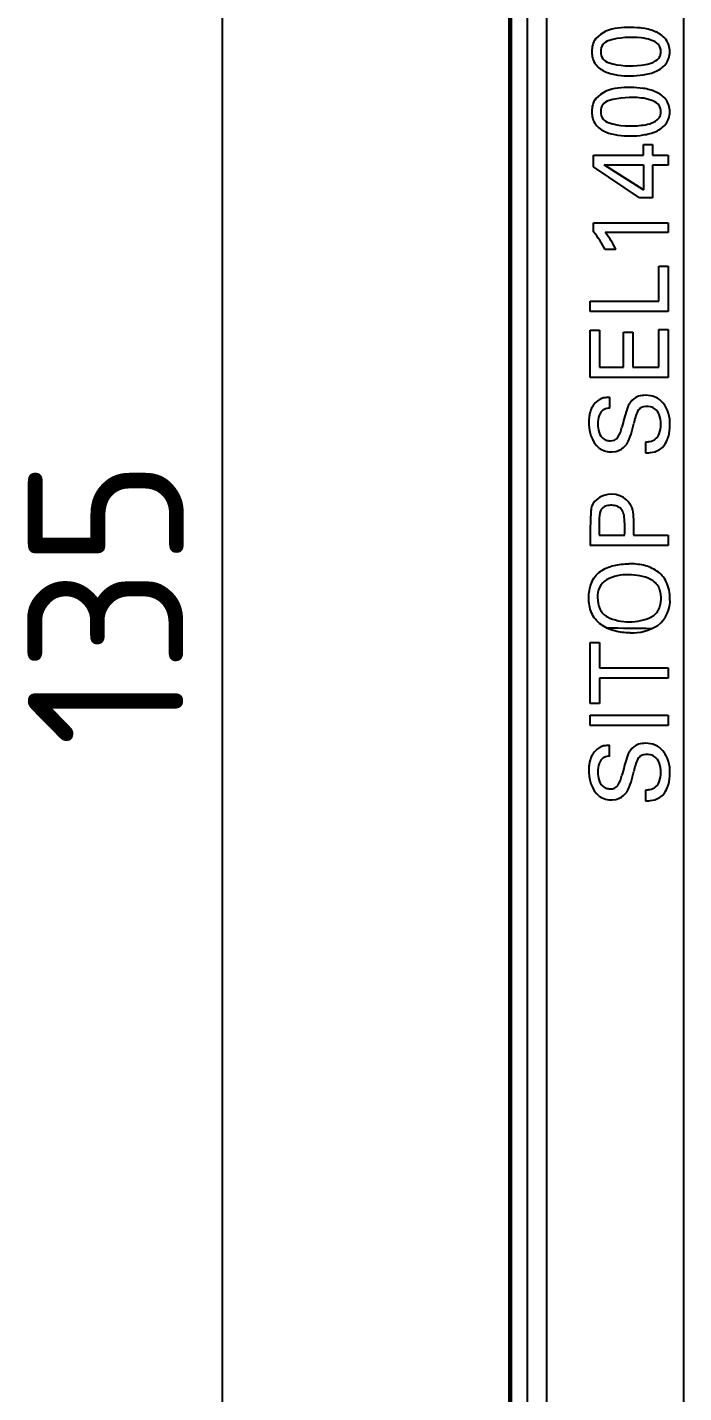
# Model space of a CAD drawing. Header units: millimetres. Extents: x 0 to 420, y 0 to 297.
# Drawn here: x 57.07 to 78.13, y 143.75 to 187.52 of the extents above; entities that cross this region are included whole.
import ezdxf
from ezdxf.enums import TextEntityAlignment as Align

# ---------------------------------------------------------------- set-up
doc = ezdxf.new("R2010")
doc.units = ezdxf.units.MM
doc.layers.add('Default', color=7, linetype='Continuous')
doc.layers.add('DV1_0', color=7, linetype='Continuous')
doc.styles.add('SEACAD_Solid_Edge_ISO', font='seiso.ttf')
doc.dimstyles.new('Siemens', dxfattribs={"dimtxt": 5, "dimasz": 5, "dimexe": 2.5, "dimexo": 0, "dimgap": 2.5, "dimtad": 1, "dimtxsty": 'SEACAD_Solid_Edge_ISO', "dimblk1": '_SE_FILLED', "dimblk2": '_SE_FILLED', "dimsah": 1, "dimcen": 2.5, "dimadec": 1, "dimazin": 0, "dimtfac": 1, "dimtdec": 3, "dimtmove": 0, "dimatfit": 3, "dimfxl": 1, "dimtolj": 1, "dimarcsym": 0})

# ---------------------------------------------------------------- blocks, each defined once
blk = doc.blocks.new('SE')
at = {"layer": 'DV1_0', "color": 7, "linetype": 'Continuous'}
for p, q in [((73.111, 234.256), (73.111, 102.175)), ((72.532, 102.43), (72.532, 234.001)), ((73.732, 207.616), (73.732, 102.416)), ((78.132, 102.416), (78.132, 207.616)), ((75.237, 183.044), (75.237, 183.418)), ((75.237, 183.418), (76.846, 183.418)), ((75.237, 183.044), (75.237, 183.418)), ((75.237, 183.418), (76.846, 183.418)), ((76.846, 183.418), (76.846, 183.755)), ((76.846, 183.755), (77.127, 183.755)), ((76.846, 183.418), (76.846, 183.755)), ((76.846, 183.755), (77.127, 183.755)), ((77.127, 183.755), (77.127, 183.418)), ((77.127, 183.755), (77.127, 183.418)), ((77.127, 183.418), (77.632, 183.418)), ((77.127, 183.418), (77.632, 183.418)), ((77.632, 183.418), (77.632, 183.094)), ((77.632, 183.418), (77.632, 183.094)), ((76.714, 182.048), (75.237, 183.044)), ((76.714, 182.048), (75.237, 183.044)), ((76.714, 182.048), (75.237, 183.044)), ((75.581, 183.104), (76.846, 183.104)), ((76.846, 182.301), (75.581, 183.104)), ((75.581, 183.104), (76.846, 182.301)), ((76.846, 182.301), (75.581, 183.104)), ((75.581, 183.104), (76.846, 183.104)), ((76.846, 183.104), (76.846, 182.301)), ((76.846, 183.104), (76.846, 182.301)), ((77.127, 183.094), (77.127, 182.048)), ((77.632, 183.094), (77.127, 183.094)), ((77.632, 183.094), (77.127, 183.094)), ((77.127, 183.094), (77.127, 182.048)), ((77.127, 182.048), (76.714, 182.048)), ((77.127, 182.048), (76.714, 182.048)), ((75.237, 180.959), (75.237, 181.251)), ((75.237, 181.251), (77.632, 181.251)), ((75.237, 180.959), (75.237, 181.251)), ((75.237, 181.251), (77.632, 181.251)), ((77.632, 181.251), (77.632, 180.937)), ((77.632, 181.251), (77.632, 180.937)), ((77.632, 180.937), (75.613, 180.937)), ((77.632, 180.937), (75.613, 180.937)), ((75.959, 180.396), (75.612, 180.396)), ((75.959, 180.396), (75.612, 180.396)), ((77.334, 178.736), (77.334, 179.86)), ((77.334, 179.86), (77.632, 179.86)), ((77.334, 178.736), (77.334, 179.86)), ((77.334, 179.86), (77.632, 179.86)), ((77.632, 179.86), (77.632, 178.401)), ((77.632, 179.86), (77.632, 178.401)), ((75.132, 178.401), (75.132, 178.736)), ((75.132, 178.736), (77.334, 178.736)), ((75.132, 178.401), (75.132, 178.736)), ((75.132, 178.736), (77.334, 178.736)), ((77.632, 178.401), (75.132, 178.401)), ((77.632, 178.401), (75.132, 178.401)), ((75.132, 176.287), (75.132, 177.805)), ((75.132, 177.805), (75.43, 177.805)), ((75.132, 176.287), (75.132, 177.805)), ((75.132, 177.805), (75.43, 177.805)), ((75.43, 177.805), (75.43, 176.621)), ((75.43, 177.805), (75.43, 176.621)), ((76.205, 176.621), (76.205, 177.748)), ((76.205, 177.748), (76.503, 177.748)), ((76.205, 176.621), (76.205, 177.748)), ((76.205, 177.748), (76.503, 177.748)), ((76.503, 177.748), (76.503, 176.621)), ((76.503, 177.748), (76.503, 176.621)), ((77.334, 176.621), (77.334, 177.832)), ((77.334, 177.832), (77.632, 177.832)), ((77.334, 176.621), (77.334, 177.832)), ((77.334, 177.832), (77.632, 177.832)), ((77.632, 177.832), (77.632, 176.287)), ((77.632, 177.832), (77.632, 176.287)), ((75.43, 176.621), (76.205, 176.621)), ((75.43, 176.621), (76.205, 176.621)), ((76.503, 176.621), (77.334, 176.621)), ((76.503, 176.621), (77.334, 176.621)), ((77.632, 176.287), (75.132, 176.287)), ((77.632, 176.287), (75.132, 176.287)), ((75.756, 175.656), (75.756, 175.307)), ((75.756, 175.656), (75.756, 175.307)), ((76.902, 174.222), (76.902, 173.873)), ((76.902, 174.222), (76.902, 173.873)), ((75.416, 171.705), (75.416, 171.235)), ((75.416, 171.705), (75.416, 171.235)), ((75.416, 171.235), (76.238, 171.235)), ((75.416, 171.235), (76.238, 171.235)), ((76.522, 171.235), (77.632, 171.235)), ((76.522, 171.235), (77.632, 171.235)), ((77.632, 171.235), (77.632, 170.901)), ((77.632, 171.235), (77.632, 170.901)), ((77.632, 170.901), (75.132, 170.901)), ((77.632, 170.901), (75.132, 170.901)), ((75.132, 165.841), (75.132, 167.797)), ((75.132, 167.797), (75.43, 167.797)), ((75.132, 165.841), (75.132, 167.797)), ((75.132, 167.797), (75.43, 167.797)), ((75.43, 167.797), (75.43, 166.987)), ((75.43, 167.797), (75.43, 166.987)), ((75.43, 166.987), (77.632, 166.987)), ((75.43, 166.987), (77.632, 166.987)), ((77.632, 166.987), (77.632, 166.653)), ((77.632, 166.987), (77.632, 166.653)), ((75.43, 166.653), (75.43, 165.841)), ((77.632, 166.653), (75.43, 166.653)), ((77.632, 166.653), (75.43, 166.653)), ((75.43, 166.653), (75.43, 165.841)), ((75.43, 165.841), (75.132, 165.841)), ((75.43, 165.841), (75.132, 165.841)), ((75.132, 165.131), (75.132, 165.466)), ((75.132, 165.466), (77.632, 165.466)), ((75.132, 165.131), (75.132, 165.466)), ((75.132, 165.466), (77.632, 165.466)), ((77.632, 165.466), (77.632, 165.131)), ((77.632, 165.466), (77.632, 165.131)), ((77.632, 165.131), (75.132, 165.131)), ((77.632, 165.131), (75.132, 165.131)), ((75.756, 164.152), (75.756, 164.501)), ((75.756, 164.152), (75.756, 164.501)), ((76.902, 163.067), (76.902, 162.718)), ((76.902, 163.067), (76.902, 162.718))]:
    blk.add_line(p, q, dxfattribs=at)
for centre, radius, start, end in [((76.099, 186.411), 1.084, 94.0651, 136.7604), ((76.099, 186.411), 1.084, 94.0651, 136.7604), ((76.099, 186.411), 1.084, 94.0651, 136.7604), ((76.388, 184.156), 3.356, 82.3888, 96.2479), ((76.388, 184.156), 3.356, 82.3888, 96.2479), ((76.388, 184.156), 3.356, 82.3888, 96.2479), ((76.577, 185.794), 1.708, 66.8679, 81.4075), ((76.577, 185.794), 1.708, 66.8679, 81.4075), ((76.577, 185.794), 1.708, 66.8679, 81.4075), ((76.93, 186.628), 0.803, 38.7792, 66.6698), ((76.93, 186.628), 0.803, 38.7792, 66.6698), ((76.93, 186.628), 0.803, 38.7792, 66.6698), ((75.875, 186.757), 0.691, 144.9009, 181.8025), ((75.875, 186.757), 0.691, 144.9009, 181.8025), ((75.837, 186.742), 0.369, 105.9653, 181.173), ((75.837, 186.742), 0.369, 105.9653, 181.173), ((75.837, 186.742), 0.369, 105.9653, 181.173), ((76.463, 184.371), 2.821, 83.7495, 104.9405), ((76.463, 184.371), 2.821, 83.7495, 104.9405), ((76.463, 184.371), 2.821, 83.7495, 104.9405), ((76.63, 185.771), 1.411, 71.3792, 84.3164), ((76.63, 185.771), 1.411, 71.3792, 84.3164), ((76.944, 186.61), 0.517, 44.7467, 74.599), ((76.944, 186.61), 0.517, 44.7467, 74.599), ((76.944, 186.61), 0.517, 44.7467, 74.599), ((77.048, 186.748), 0.636, 358.8048, 37.0511), ((77.048, 186.748), 0.636, 358.8048, 37.0511), ((75.855, 186.716), 0.671, 178.3844, 183.1892), ((75.855, 186.716), 0.671, 178.3844, 215.6116), ((75.855, 186.716), 0.671, 178.3844, 215.6116), ((75.828, 186.726), 0.36, 178.7415, 255.129), ((75.828, 186.726), 0.36, 178.7415, 255.129), ((77.068, 186.72), 0.616, 322.3344, 1.3316), ((77.068, 186.72), 0.616, 322.3344, 1.3316), ((77.048, 186.748), 0.636, 6.4132, 9.7824), ((77.068, 186.72), 0.616, 356.3163, 1.3316), ((75.936, 186.829), 0.804, 218.769, 247.1371), ((75.936, 186.829), 0.804, 218.769, 247.1371), ((76.219, 187.57), 1.597, 248.112, 262.9254), ((76.219, 187.57), 1.597, 248.112, 262.9254), ((76.433, 188.764), 2.486, 253.6938, 277.7838), ((76.433, 188.764), 2.486, 253.6938, 277.7838), ((76.627, 187.575), 1.596, 277.3944, 292.9029), ((76.627, 187.575), 1.596, 277.3944, 292.9029), ((76.924, 186.84), 0.803, 293.7748, 321.8444), ((76.924, 186.84), 0.803, 293.7748, 321.8444), ((76.406, 188.61), 2.652, 261.6846, 279.2482), ((76.406, 188.61), 2.652, 261.6846, 279.2482), ((76.406, 188.61), 2.652, 261.6846, 279.2482), ((76.388, 182.231), 3.356, 82.3888, 96.2479), ((76.388, 182.231), 3.356, 82.3888, 96.2479), ((76.388, 182.231), 3.356, 82.3888, 96.2479), ((75.875, 184.832), 0.691, 144.9009, 181.8025), ((75.875, 184.832), 0.691, 144.9009, 181.8025), ((76.099, 184.486), 1.084, 94.0651, 136.7603), ((76.099, 184.486), 1.084, 94.0651, 136.7603), ((76.099, 184.486), 1.084, 94.0651, 136.7603), ((75.837, 184.816), 0.369, 105.9653, 181.173), ((75.837, 184.816), 0.369, 105.9653, 181.173), ((75.837, 184.816), 0.369, 105.9653, 181.173), ((76.463, 182.445), 2.821, 83.7495, 104.9405), ((76.463, 182.445), 2.821, 83.7495, 104.9405), ((76.463, 182.445), 2.821, 83.7495, 104.9405), ((76.63, 183.845), 1.411, 71.3792, 84.3164), ((76.63, 183.845), 1.411, 71.3792, 84.3164), ((76.577, 183.869), 1.708, 66.8679, 81.4075), ((76.577, 183.869), 1.708, 66.8679, 81.4075), ((76.577, 183.869), 1.708, 66.8679, 81.4075), ((76.944, 184.685), 0.517, 44.7466, 74.5991), ((76.944, 184.685), 0.517, 44.7466, 74.5991), ((76.944, 184.685), 0.517, 44.7466, 74.5991), ((76.93, 184.703), 0.803, 38.7792, 66.6698), ((76.93, 184.703), 0.803, 38.7792, 66.6698), ((76.93, 184.703), 0.803, 38.7792, 66.6698), ((77.048, 184.822), 0.636, 358.8048, 37.051), ((77.048, 184.822), 0.636, 358.8048, 37.051), ((75.855, 184.791), 0.671, 178.3845, 183.1893), ((75.855, 184.791), 0.671, 178.3845, 215.6116), ((75.855, 184.791), 0.671, 178.3845, 215.6116), ((75.828, 184.801), 0.36, 178.7415, 255.129), ((75.828, 184.801), 0.36, 178.7415, 255.129), ((77.068, 184.795), 0.616, 322.3343, 1.3317), ((77.068, 184.795), 0.616, 322.3343, 1.3317), ((77.068, 184.795), 0.616, 356.3163, 1.3317), ((75.936, 184.903), 0.804, 218.769, 247.1372), ((75.936, 184.903), 0.804, 218.769, 247.1372), ((76.433, 186.839), 2.486, 253.6938, 277.7838), ((76.433, 186.839), 2.486, 253.6938, 277.7838), ((76.924, 184.914), 0.803, 293.7748, 321.8444), ((76.924, 184.914), 0.803, 293.7748, 321.8444), ((76.219, 185.644), 1.597, 248.112, 262.9254), ((76.219, 185.644), 1.597, 248.112, 262.9254), ((76.406, 186.684), 2.652, 261.6846, 279.2482), ((76.406, 186.684), 2.652, 261.6846, 279.2482), ((76.406, 186.684), 2.652, 261.6846, 279.2482), ((76.627, 185.65), 1.596, 277.3944, 292.9029), ((76.627, 185.65), 1.596, 277.3944, 292.9029), ((72.761, 178.903), 3.218, 27.6345, 39.7219), ((72.761, 178.903), 3.218, 27.6345, 39.7219), ((73.448, 179.17), 2.794, 26.0231, 39.2246), ((73.448, 179.17), 2.794, 26.0231, 39.2246), ((75.812, 174.986), 0.712, 132.6306, 165.7854), ((75.812, 174.986), 0.712, 132.6306, 165.7854), ((75.812, 174.986), 0.712, 132.6306, 165.7854), ((75.686, 175.121), 0.527, 117.1875, 132.491), ((75.686, 175.121), 0.527, 117.1875, 132.491), ((75.686, 175.121), 0.527, 117.1875, 132.491), ((75.653, 175.224), 0.42, 103.0073, 119.6176), ((75.653, 175.224), 0.42, 103.0073, 119.6176), ((75.653, 175.224), 0.42, 103.0073, 119.6176), ((75.781, 174.572), 1.085, 91.3168, 101.8471), ((75.781, 174.572), 1.085, 91.3168, 101.8471), ((76.838, 175.208), 0.505, 108.2355, 147.394), ((76.838, 175.208), 0.505, 108.2355, 147.394), ((76.838, 175.208), 0.505, 108.2355, 147.394), ((76.919, 174.837), 0.883, 90.4754, 105.7146), ((76.919, 174.837), 0.883, 90.4754, 105.7146), ((76.933, 175.016), 0.704, 40.7799, 91.7141), ((76.933, 175.016), 0.704, 40.7799, 91.7141), ((76.933, 175.016), 0.704, 40.7799, 91.7141), ((76.379, 174.846), 1.295, 165.9753, 210.0397), ((76.379, 174.846), 1.295, 165.9753, 210.0397), ((76.379, 174.846), 1.295, 165.9753, 178.608), ((75.747, 174.957), 0.35, 88.467, 148.4492), ((75.747, 174.957), 0.35, 88.467, 148.4492), ((88.014, 171.747), 12.225, 163.3292, 166.0278), ((88.014, 171.747), 12.225, 163.3292, 166.0278), ((77.008, 175.066), 0.729, 154.3817, 165.1054), ((77.008, 175.066), 0.729, 154.3817, 165.1054), ((77.008, 175.066), 0.729, 154.3817, 165.1054), ((76.896, 175.104), 0.612, 142.1643, 153.0846), ((76.896, 175.104), 0.612, 142.1643, 153.0846), ((78.015, 174.539), 1.512, 153.3407, 169.4866), ((78.015, 174.539), 1.512, 153.3407, 169.4866), ((76.934, 175.066), 0.309, 121.8996, 150.7649), ((76.934, 175.066), 0.309, 121.8996, 150.7649), ((76.954, 174.892), 0.475, 75.8131, 112.8661), ((76.954, 174.892), 0.475, 75.8131, 112.8661), ((76.981, 174.995), 0.368, 49.4824, 75.839), ((76.981, 174.995), 0.368, 49.4824, 75.839), ((76.965, 174.959), 0.406, 20.8153, 51.1188), ((76.965, 174.959), 0.406, 20.8153, 51.1188), ((76.524, 174.793), 0.877, 339.2775, 20.7225), ((76.524, 174.793), 0.877, 339.2775, 20.7225), ((76.616, 174.817), 1.076, 357.2663, 37.8044), ((76.616, 174.817), 1.076, 357.2663, 37.8044), ((75.258, 174.871), 0.91, 326.8199, 349.0858), ((75.258, 174.871), 0.91, 326.8199, 349.0858), ((74.37, 175.176), 2.188, 332.2837, 350.5016), ((74.37, 175.176), 2.188, 332.2837, 350.5016), ((74.37, 175.176), 2.188, 332.2837, 350.5016), ((76.07, 174.802), 1.622, 345.3603, 358.7066), ((76.07, 174.802), 1.622, 345.3603, 358.7066), ((75.801, 174.554), 0.65, 213.2065, 294.1077), ((75.801, 174.554), 0.65, 213.2065, 294.1077), ((75.798, 174.537), 0.276, 266.2968, 323.591), ((75.798, 174.537), 0.276, 266.2968, 323.591), ((76.827, 175.38), 1.16, 273.6866, 281.0927), ((76.827, 175.38), 1.16, 273.6866, 281.0927), ((76.992, 174.612), 0.375, 278.9017, 339.7309), ((76.992, 174.612), 0.375, 278.9017, 339.7309), ((76.722, 174.657), 0.954, 330.4906, 343.8675), ((76.722, 174.657), 0.954, 330.4906, 343.8675), ((75.829, 174.494), 0.584, 293.9832, 324.9109), ((75.829, 174.494), 0.584, 293.9832, 324.9109), ((75.829, 174.494), 0.584, 293.9832, 324.9109), ((76.909, 174.896), 1.023, 269.5906, 282.2659), ((76.909, 174.896), 1.023, 269.5906, 282.2659), ((77.018, 174.547), 0.66, 279.4396, 306.0794), ((77.018, 174.547), 0.66, 279.4396, 306.0794), ((77.035, 174.473), 0.591, 308.9555, 331.039), ((77.035, 174.473), 0.591, 308.9555, 331.039), ((75.813, 171.822), 0.729, 47.3307, 131.1773), ((75.813, 171.822), 0.729, 47.3307, 131.1773), ((75.813, 171.822), 0.729, 47.3307, 131.1773), ((87.409, 171.199), 12.281, 175.8288, 181.3923), ((87.409, 171.199), 12.281, 175.8288, 181.3923), ((87.409, 171.199), 12.281, 175.8288, 177.6099), ((75.628, 171.995), 0.477, 128.1158, 168.2501), ((75.628, 171.995), 0.477, 128.1158, 168.2501), ((75.628, 171.995), 0.477, 128.1158, 168.2501), ((76.253, 171.732), 0.837, 160.1712, 181.8451), ((76.253, 171.732), 0.837, 160.1712, 181.8451), ((75.753, 171.88), 0.318, 122.9128, 154.6525), ((75.753, 171.88), 0.318, 122.9128, 154.6525), ((75.575, 171.741), 0.654, 6.7485, 23.2737), ((75.575, 171.741), 0.654, 6.7485, 23.2737), ((72.189, 171.431), 4.053, 357.2282, 5.4664), ((72.189, 171.431), 4.053, 357.2282, 5.4664), ((76.375, 168.04), 2.28, 78.0749, 90.142), ((76.375, 168.04), 2.28, 78.0749, 90.142), ((76.571, 169.054), 1.247, 55.7836, 77.2442), ((76.571, 169.054), 1.247, 55.7836, 77.2442), ((76.571, 169.054), 1.247, 55.7836, 77.2442), ((76.299, 168.572), 1.394, 87.308, 117.6112), ((76.299, 168.572), 1.394, 87.308, 117.6112), ((76.782, 169.35), 0.883, 26.3908, 56.3048), ((76.782, 169.35), 0.883, 26.3908, 56.3048), ((76.782, 169.35), 0.883, 26.3908, 56.3048), ((75.995, 169.281), 0.628, 122.9882, 184.609), ((75.995, 169.281), 0.628, 122.9882, 184.609), ((76.385, 169.2), 1.306, 359.9682, 24.5569), ((76.385, 169.2), 1.306, 359.9682, 24.5569), ((76.717, 169.128), 0.977, 306.583, 4.1815), ((76.717, 169.128), 0.977, 306.583, 4.1815), ((76.337, 169.889), 1.428, 242.7765, 272.131), ((76.337, 169.889), 1.428, 242.7765, 272.131), ((76.437, 169.904), 1.443, 268.1382, 297.0594), ((76.437, 169.904), 1.443, 268.1382, 297.0594), ((76.474, 169.651), 1.546, 267.6132, 302.2659), ((76.474, 169.651), 1.546, 267.6132, 302.2659), ((76.919, 163.682), 0.883, 90.4754, 105.7146), ((76.919, 163.682), 0.883, 90.4754, 105.7146), ((76.933, 163.861), 0.704, 40.7799, 91.7141), ((76.933, 163.861), 0.704, 40.7799, 91.7141), ((76.933, 163.861), 0.704, 40.7799, 91.7141), ((75.812, 163.83), 0.712, 132.6306, 165.7854), ((75.812, 163.83), 0.712, 132.6306, 165.7854), ((75.812, 163.83), 0.712, 132.6306, 165.7854), ((75.686, 163.966), 0.527, 117.1875, 132.491), ((75.686, 163.966), 0.527, 117.1875, 132.491), ((75.686, 163.966), 0.527, 117.1875, 132.491), ((75.653, 164.069), 0.42, 103.0073, 119.6176), ((75.653, 164.069), 0.42, 103.0073, 119.6176), ((75.747, 163.802), 0.35, 88.467, 148.4492), ((75.747, 163.802), 0.35, 88.467, 148.4492), ((75.781, 163.417), 1.085, 91.3168, 101.8471), ((75.781, 163.417), 1.085, 91.3168, 101.8471), ((77.008, 163.911), 0.729, 154.3817, 165.1054), ((77.008, 163.911), 0.729, 154.3817, 165.1054), ((77.008, 163.911), 0.729, 154.3817, 165.1054), ((76.896, 163.949), 0.612, 142.1643, 153.0846), ((76.896, 163.949), 0.612, 142.1643, 153.0846), ((76.838, 164.053), 0.505, 108.2355, 147.394), ((76.838, 164.053), 0.505, 108.2355, 147.394), ((76.838, 164.053), 0.505, 108.2355, 147.394), ((76.934, 163.911), 0.309, 121.8996, 150.7649), ((76.934, 163.911), 0.309, 121.8996, 150.7649), ((76.954, 163.737), 0.475, 75.813, 112.8662), ((76.954, 163.737), 0.475, 75.813, 112.8662), ((76.981, 163.84), 0.368, 49.4824, 75.839), ((76.981, 163.84), 0.368, 49.4824, 75.839), ((76.616, 163.661), 1.076, 357.2663, 37.8044), ((76.616, 163.661), 1.076, 357.2663, 37.8044), ((76.379, 163.691), 1.295, 165.9753, 210.0397), ((76.379, 163.691), 1.295, 165.9753, 180.7994), ((76.379, 163.691), 1.295, 165.9753, 210.0397), ((88.015, 160.591), 12.225, 163.3292, 166.0278), ((88.015, 160.591), 12.225, 163.3292, 166.0278), ((78.015, 163.384), 1.512, 153.3407, 169.4866), ((78.015, 163.384), 1.512, 153.3407, 169.4866), ((76.965, 163.803), 0.406, 20.8153, 51.1188), ((76.965, 163.803), 0.406, 20.8153, 51.1188), ((76.524, 163.637), 0.877, 339.2775, 20.7225), ((76.524, 163.637), 0.877, 339.2775, 20.7225), ((75.258, 163.715), 0.91, 326.8199, 349.0858), ((75.258, 163.715), 0.91, 326.8199, 349.0858), ((74.37, 164.021), 2.188, 332.2837, 350.5017), ((74.37, 164.021), 2.188, 332.2837, 350.5017), ((74.37, 164.021), 2.188, 332.2837, 350.5017), ((76.992, 163.457), 0.375, 278.9017, 339.7309), ((76.992, 163.457), 0.375, 278.9017, 339.7309), ((76.07, 163.647), 1.622, 345.3603, 358.7066), ((76.07, 163.647), 1.622, 345.3603, 358.7066), ((75.801, 163.399), 0.65, 213.2065, 294.1077), ((75.801, 163.399), 0.65, 213.2065, 294.1077), ((75.801, 163.399), 0.65, 213.2065, 294.1077), ((75.798, 163.381), 0.276, 266.2968, 323.591), ((75.798, 163.381), 0.276, 266.2968, 323.591), ((75.829, 163.339), 0.584, 293.9832, 324.9109), ((75.829, 163.339), 0.584, 293.9832, 324.9109), ((75.829, 163.339), 0.584, 293.9832, 324.9109), ((76.827, 164.224), 1.16, 273.6866, 281.0927), ((76.827, 164.224), 1.16, 273.6866, 281.0927), ((77.018, 163.392), 0.66, 279.4396, 306.0794), ((77.018, 163.392), 0.66, 279.4396, 306.0794), ((77.035, 163.318), 0.591, 308.9555, 331.039), ((77.035, 163.318), 0.591, 308.9555, 331.039), ((76.722, 163.502), 0.954, 330.4906, 343.8675), ((76.722, 163.502), 0.954, 330.4906, 343.8675), ((76.909, 163.741), 1.023, 269.5906, 282.2659), ((76.909, 163.741), 1.023, 269.5906, 282.2659)]:
    blk.add_arc(centre, radius, start, end, dxfattribs=at)
for points, knots in [([(72.611, 102.216), (72.611, 107.705), (72.611, 113.198), (72.611, 124.192), (72.611, 129.693), (72.611, 146.198), (72.611, 157.206), (72.611, 173.723), (72.611, 179.231), (72.611, 190.243), (72.611, 195.746), (72.611, 212.247), (72.611, 223.237), (72.611, 234.215)], [0, 0, 0, 0, 0.125, 0.125, 0.25, 0.25, 0.5, 0.5, 0.625, 0.625, 0.75, 0.75, 1, 1, 1, 1]), ([(76.77, 186.302), (76.862, 186.309), (76.953, 186.325), (77.127, 186.379), (77.213, 186.418), (77.319, 186.508), (77.349, 186.544), (77.389, 186.627), (77.399, 186.673), (77.402, 186.766), (77.396, 186.812), (77.367, 186.9), (77.343, 186.94), (77.311, 186.974)], [0, 0, 0, 0, 0.25, 0.25, 0.5, 0.5, 0.625, 0.625, 0.75, 0.75, 0.875, 0.875, 1, 1, 1, 1]), ([(76.77, 186.302), (76.862, 186.309), (76.953, 186.325), (77.127, 186.379), (77.213, 186.418), (77.319, 186.508), (77.349, 186.544), (77.389, 186.627), (77.399, 186.673), (77.402, 186.766), (77.396, 186.812), (77.367, 186.9), (77.343, 186.94), (77.311, 186.974)], [0, 0, 0, 0, 0.25, 0.25, 0.5, 0.5, 0.625, 0.625, 0.75, 0.75, 0.875, 0.875, 1, 1, 1, 1]), ([(76.77, 184.376), (76.862, 184.383), (76.953, 184.399), (77.127, 184.454), (77.213, 184.493), (77.319, 184.583), (77.349, 184.618), (77.389, 184.702), (77.399, 184.748), (77.402, 184.84), (77.396, 184.887), (77.367, 184.974), (77.343, 185.014), (77.311, 185.048)], [0, 0, 0, 0, 0.25, 0.25, 0.5, 0.5, 0.625, 0.625, 0.75, 0.75, 0.875, 0.875, 1, 1, 1, 1]), ([(76.77, 184.376), (76.862, 184.383), (76.953, 184.399), (77.127, 184.454), (77.213, 184.493), (77.319, 184.583), (77.349, 184.618), (77.389, 184.702), (77.399, 184.748), (77.402, 184.84), (77.396, 184.887), (77.367, 184.974), (77.343, 185.014), (77.311, 185.048)], [0, 0, 0, 0, 0.25, 0.25, 0.5, 0.5, 0.625, 0.625, 0.75, 0.75, 0.875, 0.875, 1, 1, 1, 1]), ([(75.448, 175.14), (75.407, 175.057), (75.384, 174.966), (75.371, 174.781), (75.377, 174.688), (75.416, 174.506), (75.453, 174.416), (75.557, 174.321), (75.598, 174.298), (75.687, 174.268), (75.733, 174.262), (75.78, 174.261)], [0, 0, 0, 0, 0.25, 0.25, 0.5, 0.5, 0.75, 0.75, 0.875, 0.875, 1, 1, 1, 1]), ([(75.448, 175.14), (75.407, 175.057), (75.384, 174.966), (75.371, 174.781), (75.377, 174.688), (75.416, 174.506), (75.453, 174.416), (75.557, 174.321), (75.598, 174.298), (75.687, 174.268), (75.733, 174.262), (75.78, 174.261)], [0, 0, 0, 0, 0.25, 0.25, 0.5, 0.5, 0.75, 0.75, 0.875, 0.875, 1, 1, 1, 1]), ([(76.175, 171.999), (76.15, 172.05), (76.112, 172.094), (76.019, 172.16), (75.964, 172.179), (75.853, 172.195), (75.797, 172.196), (75.686, 172.186), (75.63, 172.175), (75.58, 172.147)], [0, 0, 0, 0, 0.25, 0.25, 0.5, 0.5, 0.75, 0.75, 1, 1, 1, 1]), ([(76.175, 171.999), (76.15, 172.05), (76.112, 172.094), (76.019, 172.16), (75.964, 172.179), (75.853, 172.195), (75.797, 172.196), (75.686, 172.186), (75.63, 172.175), (75.58, 172.147)], [0, 0, 0, 0, 0.25, 0.25, 0.5, 0.5, 0.75, 0.75, 1, 1, 1, 1]), ([(76.175, 171.999), (76.15, 172.05), (76.112, 172.094), (76.019, 172.16), (75.964, 172.179), (75.853, 172.195), (75.797, 172.196), (75.686, 172.186), (75.63, 172.175), (75.58, 172.147)], [0, 0, 0, 0, 0.25, 0.25, 0.5, 0.5, 0.75, 0.75, 1, 1, 1, 1]), ([(76.307, 172.358), (76.381, 172.291), (76.429, 172.202), (76.496, 172.018), (76.508, 171.92), (76.522, 171.725), (76.522, 171.627), (76.522, 171.431), (76.522, 171.333), (76.522, 171.235)], [0, 0, 0, 0, 0.25, 0.25, 0.5, 0.5, 0.75, 0.75, 1, 1, 1, 1]), ([(76.307, 172.358), (76.381, 172.291), (76.429, 172.202), (76.496, 172.018), (76.508, 171.92), (76.522, 171.725), (76.522, 171.627), (76.522, 171.431), (76.522, 171.333), (76.522, 171.235)], [0, 0, 0, 0, 0.25, 0.25, 0.5, 0.5, 0.75, 0.75, 1, 1, 1, 1]), ([(75.085, 169.227), (75.085, 169.307), (75.091, 169.387), (75.118, 169.545), (75.139, 169.624), (75.198, 169.772), (75.238, 169.843), (75.336, 169.97), (75.393, 170.025), (75.587, 170.169), (75.74, 170.229), (76.051, 170.302), (76.209, 170.317), (76.369, 170.32)], [0, 0, 0, 0, 0.125, 0.125, 0.25, 0.25, 0.375, 0.375, 0.5, 0.5, 0.75, 0.75, 1, 1, 1, 1]), ([(75.085, 169.227), (75.085, 169.307), (75.091, 169.387), (75.118, 169.545), (75.139, 169.624), (75.198, 169.772), (75.238, 169.843), (75.336, 169.97), (75.393, 170.025), (75.587, 170.169), (75.74, 170.229), (76.051, 170.302), (76.209, 170.317), (76.369, 170.32)], [0, 0, 0, 0, 0.125, 0.125, 0.25, 0.25, 0.375, 0.375, 0.5, 0.5, 0.75, 0.75, 1, 1, 1, 1]), ([(77.407, 169.21), (77.407, 169.272), (77.401, 169.333), (77.377, 169.452), (77.358, 169.511), (77.302, 169.62), (77.266, 169.671), (77.178, 169.755), (77.126, 169.79), (76.962, 169.872), (76.844, 169.91), (76.607, 169.956), (76.487, 169.966), (76.364, 169.965)], [0, 0, 0, 0, 0.125, 0.125, 0.25, 0.25, 0.375, 0.375, 0.5, 0.5, 0.75, 0.75, 1, 1, 1, 1]), ([(77.407, 169.21), (77.407, 169.272), (77.401, 169.333), (77.377, 169.452), (77.358, 169.511), (77.302, 169.62), (77.266, 169.671), (77.178, 169.755), (77.126, 169.79), (76.962, 169.872), (76.844, 169.91), (76.607, 169.956), (76.487, 169.966), (76.364, 169.965)], [0, 0, 0, 0, 0.125, 0.125, 0.25, 0.25, 0.375, 0.375, 0.5, 0.5, 0.75, 0.75, 1, 1, 1, 1]), ([(76.41, 168.107), (76.245, 168.106), (76.081, 168.122), (75.764, 168.207), (75.613, 168.275), (75.413, 168.418), (75.352, 168.474), (75.249, 168.603), (75.208, 168.673), (75.111, 168.901), (75.087, 169.062), (75.085, 169.227)], [0, 0, 0, 0, 0.25, 0.25, 0.5, 0.5, 0.625, 0.625, 0.75, 0.75, 1, 1, 1, 1]), ([(76.41, 168.107), (76.245, 168.106), (76.081, 168.122), (75.764, 168.207), (75.613, 168.275), (75.413, 168.418), (75.352, 168.474), (75.249, 168.603), (75.208, 168.673), (75.111, 168.901), (75.087, 169.062), (75.085, 169.227)], [0, 0, 0, 0, 0.25, 0.25, 0.5, 0.5, 0.625, 0.625, 0.75, 0.75, 1, 1, 1, 1]), ([(75.369, 169.23), (75.371, 169.109), (75.388, 168.988), (75.489, 168.766), (75.575, 168.675), (75.683, 168.619)], [0, 0, 0, 0, 0.5, 0.5, 1, 1, 1, 1]), ([(75.369, 169.23), (75.371, 169.109), (75.388, 168.988), (75.489, 168.766), (75.575, 168.675), (75.683, 168.619)], [0, 0, 0, 0, 0.5, 0.5, 1, 1, 1, 1]), ([(77.093, 168.619), (77.146, 168.646), (77.194, 168.681), (77.277, 168.765), (77.311, 168.815), (77.362, 168.921), (77.379, 168.978), (77.401, 169.093), (77.407, 169.151), (77.407, 169.21)], [0, 0, 0, 0, 0.25, 0.25, 0.5, 0.5, 0.75, 0.75, 1, 1, 1, 1]), ([(77.093, 168.619), (77.146, 168.646), (77.194, 168.681), (77.277, 168.765), (77.311, 168.815), (77.362, 168.921), (77.379, 168.978), (77.401, 169.093), (77.407, 169.151), (77.407, 169.21)], [0, 0, 0, 0, 0.25, 0.25, 0.5, 0.5, 0.75, 0.75, 1, 1, 1, 1]), ([(75.448, 163.985), (75.407, 163.902), (75.384, 163.811), (75.371, 163.625), (75.377, 163.533), (75.416, 163.351), (75.453, 163.26), (75.557, 163.166), (75.598, 163.142), (75.687, 163.113), (75.733, 163.107), (75.78, 163.106)], [0, 0, 0, 0, 0.25, 0.25, 0.5, 0.5, 0.75, 0.75, 0.875, 0.875, 1, 1, 1, 1]), ([(75.448, 163.985), (75.407, 163.902), (75.384, 163.811), (75.371, 163.625), (75.377, 163.533), (75.416, 163.351), (75.453, 163.26), (75.557, 163.166), (75.598, 163.142), (75.687, 163.113), (75.733, 163.107), (75.78, 163.106)], [0, 0, 0, 0, 0.25, 0.25, 0.5, 0.5, 0.75, 0.75, 0.875, 0.875, 1, 1, 1, 1])]:
    blk.add_open_spline(points, degree=3, knots=knots, dxfattribs=at)
for points in [[(72.542, 234.058), (72.532, 190.255), (72.532, 146.176), (72.542, 102.373)], [(75.655, 168.27), (76.143, 168.261), (76.61, 168.253), (77.101, 168.248)]]:
    blk.add_open_spline(points, degree=3, dxfattribs=at)
blk = doc.blocks.new('DMBLK2')
at = {"layer": 'Default', "linetype": 'Continuous'}
for points in [[(62.504, 230.716), (64.171, 230.716), (63.338, 235.716)], [(62.504, 105.715), (63.338, 100.715), (64.171, 105.715)]]:
    blk.add_hatch(color=7, dxfattribs=at).paths.add_polyline_path(points)
at = {"layer": 'Default', "color": 7, "linetype": 'Continuous'}
for p, q in [((74.238, 235.716), (60.838, 235.716)), ((63.338, 100.715), (63.338, 235.716)), ((74.238, 100.715), (60.838, 100.715))]:
    blk.add_line(p, q, dxfattribs=at)
at = {"layer": 'Default', "color": 7, "linetype": 'Continuous', "style": 'SEACAD_Solid_Edge_ISO'}
blk.add_text('135', height=5, rotation=90, dxfattribs=at).set_placement((57.088, 164.466), align=Align.TOP_LEFT)
blk = doc.blocks.new('_SE_FILLED')
at = {"color": 0}
blk.add_line((0, 0), (-1, 0), dxfattribs=at)
blk.add_solid([(0, 0), (-1, -0.1665), (-1, 0.1665), (0, 0)], dxfattribs=at)

msp = doc.modelspace()

# ---------------------------------------------------------------- block references
at = {"layer": 'Default'}
msp.add_blockref('SE', (0, 0), dxfattribs=at)

# ---------------------------------------------------------------- dimensions: what is measured, and where the dimension line sits
at = {"layer": 'Default', "color": 7, "linetype": 'Continuous'}
dim = msp.add_linear_dim(base=(63.338, 100.715), p1=(74.238, 100.715), p2=(74.238, 235.716), angle=90, text='\\A1;<>', dimstyle='Siemens', dxfattribs=at)
dim.commit()
dim.dimension.update_dxf_attribs({"geometry": 'DMBLK2', "text_midpoint": (63.338, 168.216), "dimtype": 161})

doc.saveas('drawing.dxf')
